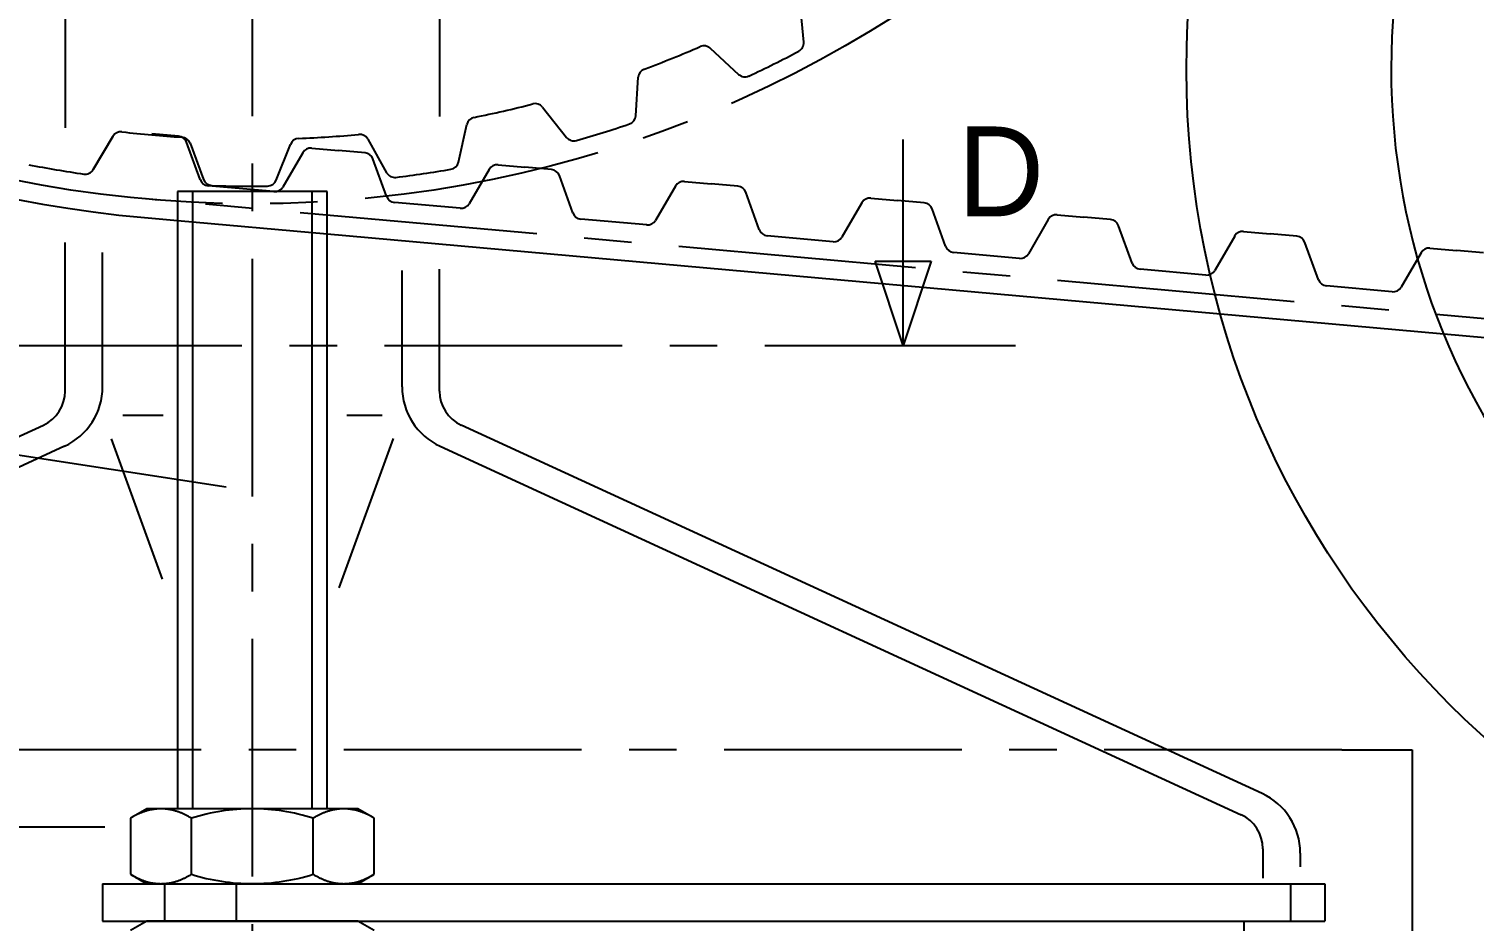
# Model space of a CAD drawing. Header units: millimetres. Extents: x 1 to 584, y 10 to 410.
# Drawn here: x 110.5 to 187.7, y 218.5 to 266.2 of the extents above; entities that cross this region are included whole.
import ezdxf

# ---------------------------------------------------------------- set-up
doc = ezdxf.new("R2010")
doc.units = ezdxf.units.MM
doc.linetypes.add('CENTERX2', pattern=[20.32, 12.7, -2.54, 2.54, -2.54])
for name, color, linetype in [('AXES', 179, 'Continuous'), ('PIECE38', 179, 'Continuous'), ('PIECE39', 179, 'Continuous'), ('PIECE40', 179, 'Continuous'), ('PIECE8', 179, 'Continuous'), ('PIECE_31_', 179, 'Continuous'), ('PIECE_6_', 179, 'Continuous'), ('PIECE_7_', 179, 'Continuous'), ('REP╚RES', 179, 'Continuous')]:
    doc.layers.add(name, color=color, linetype=linetype)
doc.styles.add('SLDTEXTSTYLE0', font='TXT')

msp = doc.modelspace()

# ---------------------------------------------------------------- linework, layer by layer
at = {"layer": 'AXES', "color": 7, "linetype": 'CENTERX2'}
for p, q in [((122.452, 396.141), (122.452, 194.976)), ((88.88, 249.266), (151.235, 249.266)), ((180.682, 227.649), (35.865, 227.649)), ((184.442, 222.457), (184.442, 211.226))]:
    msp.add_line(p, q, dxfattribs=at)
at = {"layer": 'AXES', "color": 7}
for p, q in [((157.235, 249.266), (157.235, 260.266)), ((157.235, 249.266), (155.735, 253.766)), ((155.735, 253.766), (158.735, 253.766)), ((158.735, 253.766), (157.235, 249.266)), ((151.235, 249.266), (163.235, 249.266)), ((180.682, 227.649), (184.442, 227.649)), ((184.442, 227.649), (184.442, 222.457))]:
    msp.add_line(p, q, dxfattribs=at)
at = {"layer": 'PIECE38', "color": 7}
for p, q in [((126.452, 257.501), (118.452, 257.501)), ((118.452, 257.501), (118.452, 224.501)), ((119.252, 257.501), (119.252, 224.501)), ((125.652, 224.501), (125.652, 257.501)), ((126.452, 224.501), (126.452, 257.501))]:
    msp.add_line(p, q, dxfattribs=at)
at = {"layer": 'PIECE39', "color": 7}
for p, q in [((114.448, 220.501), (114.448, 218.501)), ((114.448, 220.501), (117.767, 220.501)), ((117.767, 220.501), (117.767, 218.501)), ((117.767, 220.501), (121.593, 220.501)), ((121.593, 220.501), (121.593, 218.501)), ((121.593, 220.501), (177.933, 220.501)), ((177.933, 220.501), (177.933, 218.501)), ((177.933, 220.501), (179.767, 220.501)), ((179.767, 220.501), (179.767, 218.501)), ((114.448, 218.501), (117.767, 218.501)), ((117.767, 218.501), (121.593, 218.501)), ((121.593, 218.501), (177.933, 218.501)), ((175.452, 206.501), (175.452, 218.501)), ((177.933, 218.501), (179.767, 218.501))]:
    msp.add_line(p, q, dxfattribs=at)
at = {"layer": 'PIECE40', "color": 7}
for p, q in [((116.812, 224.501), (115.94, 223.998)), ((115.976, 224.02), (115.94, 223.998)), ((115.94, 223.998), (115.94, 221.005)), ((116.013, 224.042), (115.976, 224.02)), ((116.05, 224.063), (116.013, 224.042)), ((116.086, 224.084), (116.05, 224.063)), ((116.123, 224.104), (116.086, 224.084)), ((116.159, 224.124), (116.123, 224.104)), ((116.196, 224.144), (116.159, 224.124)), ((116.233, 224.162), (116.196, 224.144)), ((116.269, 224.181), (116.233, 224.162)), ((116.306, 224.199), (116.269, 224.181)), ((116.342, 224.216), (116.306, 224.199)), ((116.379, 224.233), (116.342, 224.216)), ((116.416, 224.249), (116.379, 224.233)), ((116.452, 224.265), (116.416, 224.249)), ((116.489, 224.28), (116.452, 224.265)), ((116.525, 224.295), (116.489, 224.28)), ((116.562, 224.309), (116.525, 224.295)), ((116.598, 224.323), (116.562, 224.309)), ((116.635, 224.336), (116.598, 224.323)), ((116.672, 224.349), (116.635, 224.336)), ((116.708, 224.361), (116.672, 224.349)), ((116.745, 224.373), (116.708, 224.361)), ((116.781, 224.384), (116.745, 224.373)), ((116.818, 224.394), (116.781, 224.384)), ((128.092, 224.501), (116.812, 224.501)), ((116.855, 224.405), (116.818, 224.394)), ((116.891, 224.414), (116.855, 224.405)), ((116.928, 224.423), (116.891, 224.414)), ((116.964, 224.432), (116.928, 224.423)), ((117.001, 224.44), (116.964, 224.432)), ((117.038, 224.448), (117.001, 224.44)), ((117.074, 224.455), (117.038, 224.448)), ((117.111, 224.462), (117.074, 224.455)), ((117.147, 224.468), (117.111, 224.462)), ((117.184, 224.473), (117.147, 224.468)), ((117.22, 224.478), (117.184, 224.473)), ((117.257, 224.483), (117.22, 224.478)), ((117.294, 224.487), (117.257, 224.483)), ((117.33, 224.491), (117.294, 224.487)), ((117.367, 224.494), (117.33, 224.491)), ((117.403, 224.496), (117.367, 224.494)), ((117.44, 224.498), (117.403, 224.496)), ((117.477, 224.5), (117.44, 224.498)), ((117.513, 224.501), (117.477, 224.5)), ((117.55, 224.501), (117.513, 224.501)), ((117.586, 224.501), (117.55, 224.501)), ((117.623, 224.501), (117.586, 224.501)), ((117.659, 224.5), (117.623, 224.501)), ((117.696, 224.498), (117.659, 224.5)), ((117.733, 224.496), (117.696, 224.498)), ((117.769, 224.494), (117.733, 224.496)), ((117.806, 224.491), (117.769, 224.494)), ((117.842, 224.487), (117.806, 224.491)), ((117.879, 224.483), (117.842, 224.487)), ((117.916, 224.478), (117.879, 224.483)), ((117.952, 224.473), (117.916, 224.478)), ((117.989, 224.468), (117.952, 224.473)), ((118.025, 224.462), (117.989, 224.468)), ((118.062, 224.455), (118.025, 224.462)), ((118.099, 224.448), (118.062, 224.455)), ((118.135, 224.44), (118.099, 224.448)), ((118.172, 224.432), (118.135, 224.44)), ((118.208, 224.423), (118.172, 224.432)), ((118.245, 224.414), (118.208, 224.423)), ((118.281, 224.405), (118.245, 224.414)), ((118.318, 224.394), (118.281, 224.405)), ((118.355, 224.384), (118.318, 224.394)), ((118.391, 224.373), (118.355, 224.384)), ((118.428, 224.361), (118.391, 224.373)), ((118.464, 224.349), (118.428, 224.361)), ((118.501, 224.336), (118.464, 224.349)), ((118.538, 224.323), (118.501, 224.336)), ((118.574, 224.309), (118.538, 224.323)), ((118.611, 224.295), (118.574, 224.309)), ((118.647, 224.28), (118.611, 224.295)), ((118.684, 224.265), (118.647, 224.28)), ((118.721, 224.249), (118.684, 224.265)), ((118.757, 224.233), (118.721, 224.249)), ((118.794, 224.216), (118.757, 224.233)), ((118.83, 224.199), (118.794, 224.216)), ((118.867, 224.181), (118.83, 224.199)), ((118.903, 224.162), (118.867, 224.181)), ((118.94, 224.144), (118.903, 224.162)), ((118.977, 224.124), (118.94, 224.144)), ((119.013, 224.104), (118.977, 224.124)), ((119.05, 224.084), (119.013, 224.104)), ((119.086, 224.063), (119.05, 224.084)), ((119.123, 224.042), (119.086, 224.063)), ((119.16, 224.02), (119.123, 224.042)), ((119.196, 223.998), (119.16, 224.02)), ((119.196, 221.005), (119.196, 223.998)), ((125.745, 224.02), (125.709, 223.998)), ((125.709, 221.005), (125.709, 223.998)), ((125.782, 224.042), (125.745, 224.02)), ((125.818, 224.063), (125.782, 224.042)), ((125.855, 224.084), (125.818, 224.063)), ((125.892, 224.104), (125.855, 224.084)), ((125.928, 224.124), (125.892, 224.104)), ((125.965, 224.144), (125.928, 224.124)), ((126.001, 224.162), (125.965, 224.144)), ((126.038, 224.181), (126.001, 224.162)), ((126.075, 224.199), (126.038, 224.181)), ((126.111, 224.216), (126.075, 224.199)), ((126.148, 224.233), (126.111, 224.216)), ((126.184, 224.249), (126.148, 224.233)), ((126.221, 224.265), (126.184, 224.249)), ((126.257, 224.28), (126.221, 224.265)), ((126.294, 224.295), (126.257, 224.28)), ((126.331, 224.309), (126.294, 224.295)), ((126.367, 224.323), (126.331, 224.309)), ((126.404, 224.336), (126.367, 224.323)), ((126.44, 224.349), (126.404, 224.336)), ((126.477, 224.361), (126.44, 224.349)), ((126.514, 224.373), (126.477, 224.361)), ((126.55, 224.384), (126.514, 224.373)), ((126.587, 224.394), (126.55, 224.384)), ((126.623, 224.405), (126.587, 224.394)), ((126.66, 224.414), (126.623, 224.405)), ((126.697, 224.423), (126.66, 224.414)), ((126.733, 224.432), (126.697, 224.423)), ((126.77, 224.44), (126.733, 224.432)), ((126.806, 224.448), (126.77, 224.44)), ((126.843, 224.455), (126.806, 224.448)), ((126.879, 224.462), (126.843, 224.455)), ((126.916, 224.468), (126.879, 224.462)), ((126.953, 224.473), (126.916, 224.468)), ((126.989, 224.478), (126.953, 224.473)), ((127.026, 224.483), (126.989, 224.478)), ((127.062, 224.487), (127.026, 224.483)), ((127.099, 224.491), (127.062, 224.487)), ((127.136, 224.494), (127.099, 224.491)), ((127.172, 224.496), (127.136, 224.494)), ((127.209, 224.498), (127.172, 224.496)), ((127.245, 224.5), (127.209, 224.498)), ((127.282, 224.501), (127.245, 224.5)), ((127.318, 224.501), (127.282, 224.501)), ((127.355, 224.501), (127.318, 224.501)), ((127.392, 224.501), (127.355, 224.501)), ((127.428, 224.5), (127.392, 224.501)), ((127.465, 224.498), (127.428, 224.5)), ((127.501, 224.496), (127.465, 224.498)), ((127.538, 224.494), (127.501, 224.496)), ((127.575, 224.491), (127.538, 224.494)), ((127.611, 224.487), (127.575, 224.491)), ((127.648, 224.483), (127.611, 224.487)), ((127.684, 224.478), (127.648, 224.483)), ((127.721, 224.473), (127.684, 224.478)), ((127.758, 224.468), (127.721, 224.473)), ((127.794, 224.462), (127.758, 224.468)), ((127.831, 224.455), (127.794, 224.462)), ((127.867, 224.448), (127.831, 224.455)), ((127.904, 224.44), (127.867, 224.448)), ((127.94, 224.432), (127.904, 224.44)), ((127.977, 224.423), (127.94, 224.432)), ((128.014, 224.414), (127.977, 224.423)), ((128.05, 224.405), (128.014, 224.414)), ((128.087, 224.394), (128.05, 224.405)), ((128.123, 224.384), (128.087, 224.394)), ((128.965, 223.998), (128.092, 224.501)), ((128.16, 224.373), (128.123, 224.384)), ((128.197, 224.361), (128.16, 224.373)), ((128.233, 224.349), (128.197, 224.361)), ((128.27, 224.336), (128.233, 224.349)), ((128.306, 224.323), (128.27, 224.336)), ((128.343, 224.309), (128.306, 224.323)), ((128.38, 224.295), (128.343, 224.309)), ((128.416, 224.28), (128.38, 224.295)), ((128.453, 224.265), (128.416, 224.28)), ((128.489, 224.249), (128.453, 224.265)), ((128.526, 224.233), (128.489, 224.249)), ((128.562, 224.216), (128.526, 224.233)), ((128.599, 224.199), (128.562, 224.216)), ((128.636, 224.181), (128.599, 224.199)), ((128.672, 224.162), (128.636, 224.181)), ((128.709, 224.144), (128.672, 224.162)), ((128.745, 224.124), (128.709, 224.144)), ((128.782, 224.104), (128.745, 224.124)), ((128.819, 224.084), (128.782, 224.104)), ((128.855, 224.063), (128.819, 224.084)), ((128.892, 224.042), (128.855, 224.063)), ((128.928, 224.02), (128.892, 224.042)), ((128.965, 223.998), (128.928, 224.02)), ((128.965, 221.005), (128.965, 223.998)), ((115.94, 221.005), (116.812, 220.501)), ((115.94, 221.005), (115.976, 220.983)), ((115.976, 220.983), (116.013, 220.961)), ((116.013, 220.961), (116.05, 220.94)), ((116.05, 220.94), (116.086, 220.919)), ((116.086, 220.919), (116.123, 220.898)), ((116.123, 220.898), (116.159, 220.878)), ((116.159, 220.878), (116.196, 220.859)), ((118.94, 220.859), (118.977, 220.878)), ((118.977, 220.878), (119.013, 220.898)), ((119.013, 220.898), (119.05, 220.919)), ((119.05, 220.919), (119.086, 220.94)), ((119.086, 220.94), (119.123, 220.961)), ((119.123, 220.961), (119.16, 220.983)), ((119.16, 220.983), (119.196, 221.005)), ((125.709, 221.005), (125.745, 220.983)), ((125.745, 220.983), (125.782, 220.961)), ((125.782, 220.961), (125.818, 220.94)), ((125.818, 220.94), (125.855, 220.919)), ((125.855, 220.919), (125.892, 220.898)), ((125.892, 220.898), (125.928, 220.878)), ((125.928, 220.878), (125.965, 220.859)), ((128.092, 220.501), (128.965, 221.005)), ((128.709, 220.859), (128.745, 220.878)), ((128.745, 220.878), (128.782, 220.898)), ((128.782, 220.898), (128.819, 220.919)), ((128.819, 220.919), (128.855, 220.94)), ((128.855, 220.94), (128.892, 220.961)), ((128.892, 220.961), (128.928, 220.983)), ((128.928, 220.983), (128.965, 221.005)), ((116.196, 220.859), (116.233, 220.84)), ((116.233, 220.84), (116.269, 220.822)), ((116.269, 220.822), (116.306, 220.804)), ((116.306, 220.804), (116.342, 220.787)), ((116.342, 220.787), (116.379, 220.77)), ((116.379, 220.77), (116.416, 220.754)), ((116.416, 220.754), (116.452, 220.738)), ((116.452, 220.738), (116.489, 220.723)), ((116.489, 220.723), (116.525, 220.708)), ((116.525, 220.708), (116.562, 220.694)), ((116.562, 220.694), (116.598, 220.68)), ((116.598, 220.68), (116.635, 220.667)), ((116.635, 220.667), (116.672, 220.654)), ((116.672, 220.654), (116.708, 220.642)), ((116.708, 220.642), (116.745, 220.63)), ((116.745, 220.63), (116.781, 220.619)), ((116.781, 220.619), (116.818, 220.608)), ((116.812, 220.501), (128.092, 220.501)), ((116.818, 220.608), (116.855, 220.598)), ((116.855, 220.598), (116.891, 220.588)), ((116.891, 220.588), (116.928, 220.579)), ((116.928, 220.579), (116.964, 220.571)), ((116.964, 220.571), (117.001, 220.563)), ((117.001, 220.563), (117.038, 220.555)), ((117.038, 220.555), (117.074, 220.548)), ((117.074, 220.548), (117.111, 220.541)), ((117.111, 220.541), (117.147, 220.535)), ((117.147, 220.535), (117.184, 220.529)), ((117.184, 220.529), (117.22, 220.524)), ((117.22, 220.524), (117.257, 220.52)), ((117.257, 220.52), (117.294, 220.516)), ((117.294, 220.516), (117.33, 220.512)), ((117.33, 220.512), (117.367, 220.509)), ((117.367, 220.509), (117.403, 220.507)), ((117.403, 220.507), (117.44, 220.505)), ((117.44, 220.505), (117.477, 220.503)), ((117.477, 220.503), (117.513, 220.502)), ((117.513, 220.502), (117.55, 220.501)), ((117.55, 220.501), (117.586, 220.501)), ((117.586, 220.501), (117.623, 220.502)), ((117.623, 220.502), (117.659, 220.503)), ((117.659, 220.503), (117.696, 220.505)), ((117.696, 220.505), (117.733, 220.507)), ((117.733, 220.507), (117.769, 220.509)), ((117.769, 220.509), (117.806, 220.512)), ((117.806, 220.512), (117.842, 220.516)), ((117.842, 220.516), (117.879, 220.52)), ((117.879, 220.52), (117.916, 220.524)), ((117.916, 220.524), (117.952, 220.529)), ((117.952, 220.529), (117.989, 220.535)), ((117.989, 220.535), (118.025, 220.541)), ((118.025, 220.541), (118.062, 220.548)), ((118.062, 220.548), (118.099, 220.555)), ((118.099, 220.555), (118.135, 220.563)), ((118.135, 220.563), (118.172, 220.571)), ((118.172, 220.571), (118.208, 220.579)), ((118.208, 220.579), (118.245, 220.588)), ((118.245, 220.588), (118.281, 220.598)), ((118.281, 220.598), (118.318, 220.608)), ((118.318, 220.608), (118.355, 220.619)), ((118.355, 220.619), (118.391, 220.63)), ((118.391, 220.63), (118.428, 220.642)), ((118.428, 220.642), (118.464, 220.654)), ((118.464, 220.654), (118.501, 220.667)), ((118.501, 220.667), (118.538, 220.68)), ((118.538, 220.68), (118.574, 220.694)), ((118.574, 220.694), (118.611, 220.708)), ((118.611, 220.708), (118.647, 220.723)), ((118.647, 220.723), (118.684, 220.738)), ((118.684, 220.738), (118.721, 220.754)), ((118.721, 220.754), (118.757, 220.77)), ((118.757, 220.77), (118.794, 220.787)), ((118.794, 220.787), (118.83, 220.804)), ((118.83, 220.804), (118.867, 220.822)), ((118.867, 220.822), (118.903, 220.84)), ((118.903, 220.84), (118.94, 220.859)), ((125.965, 220.859), (126.001, 220.84)), ((126.001, 220.84), (126.038, 220.822)), ((126.038, 220.822), (126.075, 220.804)), ((126.075, 220.804), (126.111, 220.787)), ((126.111, 220.787), (126.148, 220.77)), ((126.148, 220.77), (126.184, 220.754)), ((126.184, 220.754), (126.221, 220.738)), ((126.221, 220.738), (126.257, 220.723)), ((126.257, 220.723), (126.294, 220.708)), ((126.294, 220.708), (126.331, 220.694)), ((126.331, 220.694), (126.367, 220.68)), ((126.367, 220.68), (126.404, 220.667)), ((126.404, 220.667), (126.44, 220.654)), ((126.44, 220.654), (126.477, 220.642)), ((126.477, 220.642), (126.514, 220.63)), ((126.514, 220.63), (126.55, 220.619)), ((126.55, 220.619), (126.587, 220.608)), ((126.587, 220.608), (126.623, 220.598)), ((126.623, 220.598), (126.66, 220.588)), ((126.66, 220.588), (126.697, 220.579)), ((126.697, 220.579), (126.733, 220.571)), ((126.733, 220.571), (126.77, 220.563)), ((126.77, 220.563), (126.806, 220.555)), ((126.806, 220.555), (126.843, 220.548)), ((126.843, 220.548), (126.879, 220.541)), ((126.879, 220.541), (126.916, 220.535)), ((126.916, 220.535), (126.953, 220.529)), ((126.953, 220.529), (126.989, 220.524)), ((126.989, 220.524), (127.026, 220.52)), ((127.026, 220.52), (127.062, 220.516)), ((127.062, 220.516), (127.099, 220.512)), ((127.099, 220.512), (127.136, 220.509)), ((127.136, 220.509), (127.172, 220.507)), ((127.172, 220.507), (127.209, 220.505)), ((127.209, 220.505), (127.245, 220.503)), ((127.245, 220.503), (127.282, 220.502)), ((127.282, 220.502), (127.318, 220.501)), ((127.318, 220.501), (127.355, 220.501)), ((127.355, 220.501), (127.392, 220.502)), ((127.392, 220.502), (127.428, 220.503)), ((127.428, 220.503), (127.465, 220.505)), ((127.465, 220.505), (127.501, 220.507)), ((127.501, 220.507), (127.538, 220.509)), ((127.538, 220.509), (127.575, 220.512)), ((127.575, 220.512), (127.611, 220.516)), ((127.611, 220.516), (127.648, 220.52)), ((127.648, 220.52), (127.684, 220.524)), ((127.684, 220.524), (127.721, 220.529)), ((127.721, 220.529), (127.758, 220.535)), ((127.758, 220.535), (127.794, 220.541)), ((127.794, 220.541), (127.831, 220.548)), ((127.831, 220.548), (127.867, 220.555)), ((127.867, 220.555), (127.904, 220.563)), ((127.904, 220.563), (127.94, 220.571)), ((127.94, 220.571), (127.977, 220.579)), ((127.977, 220.579), (128.014, 220.588)), ((128.014, 220.588), (128.05, 220.598)), ((128.05, 220.598), (128.087, 220.608)), ((128.087, 220.608), (128.123, 220.619)), ((128.123, 220.619), (128.16, 220.63)), ((128.16, 220.63), (128.197, 220.642)), ((128.197, 220.642), (128.233, 220.654)), ((128.233, 220.654), (128.27, 220.667)), ((128.27, 220.667), (128.306, 220.68)), ((128.306, 220.68), (128.343, 220.694)), ((128.343, 220.694), (128.38, 220.708)), ((128.38, 220.708), (128.416, 220.723)), ((128.416, 220.723), (128.453, 220.738)), ((128.453, 220.738), (128.489, 220.754)), ((128.489, 220.754), (128.526, 220.77)), ((128.526, 220.77), (128.562, 220.787)), ((128.562, 220.787), (128.599, 220.804)), ((128.599, 220.804), (128.636, 220.822)), ((128.636, 220.822), (128.672, 220.84)), ((128.672, 220.84), (128.709, 220.859)), ((116.812, 218.501), (115.94, 217.998)), ((128.092, 218.501), (116.812, 218.501)), ((128.965, 217.998), (128.092, 218.501))]:
    msp.add_line(p, q, dxfattribs=at)
for centre, start, end in [((122.452, 213.725), 90, 107.58795), ((122.452, 213.725), 72.41205, 90), ((122.452, 231.278), 252.41205, 270), ((122.452, 231.278), 270, 287.58795)]:
    msp.add_arc(centre, 10.776, start, end, dxfattribs=at)
at = {"layer": 'PIECE8', "color": 7}
for p, q in [((112.452, 285.587), (112.452, 260.904)), ((132.452, 285.587), (132.452, 261.503)), ((112.452, 246.829), (112.452, 254.762)), ((114.452, 247.059), (114.452, 254.235)), ((132.452, 246.829), (132.452, 253.344)), ((130.452, 247.059), (130.452, 253.267)), ((68.489, 225.32), (111.288, 245.012)), ((115.538, 245.548), (117.682, 245.548)), ((127.494, 245.548), (129.391, 245.548)), ((176.415, 225.32), (133.616, 245.012)), ((114.913, 244.281), (117.641, 236.775)), ((127.098, 236.318), (129.994, 244.287)), ((112.415, 243.88), (69.616, 224.187)), ((132.489, 243.88), (175.288, 224.187)), ((71.797, 223.538), (114.576, 223.538)), ((176.452, 222.371), (176.452, 220.792)), ((176.452, 222.027), (176.452, 221.169)), ((178.452, 222.14), (178.452, 221.393))]:
    msp.add_line(p, q, dxfattribs=at)
msp.add_circle((220.313, 264.001), 47.94, dxfattribs=at)
for centre, radius, start, end in [((110.452, 246.829), 2, 294.70763, 0), ((110.952, 247.059), 3.5, 294.70763, 0), ((133.952, 247.059), 3.5, 180, 245.29237), ((134.452, 246.829), 2, 180, 245.29237), ((174.952, 222.14), 3.5, 0, 65.29237), ((174.452, 222.371), 2, 0, 65.29237)]:
    msp.add_arc(centre, radius, start, end, dxfattribs=at)
at = {"layer": 'PIECE_31_', "color": 7}
msp.add_arc((220.313, 264.001), 37, 105.68035, 74.31965, dxfattribs=at)
at = {"layer": 'PIECE_6_', "color": 7}
for p, q in [((118.515, 260.451), (117.089, 260.579)), ((119.662, 258.128), (118.941, 260.123)), ((125.147, 259.568), (124.082, 257.733)), ((125.624, 259.815), (127.05, 259.687)), ((128.475, 259.56), (127.05, 259.687)), ((129.623, 257.237), (128.901, 259.232)), ((135.584, 258.924), (137.01, 258.796)), ((138.436, 258.668), (137.01, 258.796)), ((135.107, 258.677), (134.043, 256.841)), ((139.583, 256.346), (138.861, 258.341)), ((145.544, 258.032), (146.97, 257.905)), ((123.605, 257.486), (120.088, 257.801)), ((145.067, 257.785), (144.003, 255.95)), ((148.396, 257.777), (146.97, 257.905)), ((149.543, 255.454), (148.821, 257.449)), ((133.566, 256.594), (130.048, 256.909)), ((155.027, 256.894), (153.963, 255.059)), ((155.504, 257.141), (156.93, 257.013)), ((158.356, 256.886), (156.93, 257.013)), ((159.503, 254.563), (158.782, 256.558)), ((116.688, 256.097), (118.452, 255.939)), ((118.452, 255.939), (126.452, 255.223)), ((143.526, 255.703), (140.008, 256.018)), ((164.988, 256.002), (163.923, 254.167)), ((165.465, 256.249), (166.89, 256.122)), ((168.316, 255.994), (166.89, 256.122)), ((169.463, 253.671), (168.742, 255.666)), ((126.452, 255.223), (212.459, 247.526)), ((153.486, 254.811), (149.969, 255.126)), ((174.948, 255.111), (173.883, 253.276)), ((175.425, 255.358), (176.851, 255.23)), ((178.276, 255.103), (176.851, 255.23)), ((163.446, 253.92), (159.929, 254.235)), ((179.424, 252.78), (178.702, 254.775)), ((184.908, 254.219), (183.844, 252.384)), ((185.385, 254.467), (186.811, 254.339)), ((188.237, 254.211), (186.811, 254.339)), ((173.406, 253.029), (169.889, 253.343)), ((183.366, 252.137), (179.849, 252.452))]:
    msp.add_line(p, q, dxfattribs=at)
at = {"layer": 'PIECE_6_', "color": 7, "linetype": 'CENTERX2'}
msp.add_line((218.611, 247.979), (116.777, 257.093), dxfattribs=at)
at = {"layer": 'PIECE_6_', "color": 7}
for centre, radius, start, end in [((122.452, 320.501), 64.662, 37.78388, 264.88575), ((118.471, 259.953), 0.5, 19.88575, 84.88575), ((125.579, 259.317), 0.5, 84.88575, 149.88575), ((128.431, 259.062), 0.5, 19.88575, 84.88575), ((135.539, 258.426), 0.5, 84.88575, 149.88575), ((120.133, 258.299), 0.5, 199.88575, 264.88575), ((138.391, 258.17), 0.5, 19.88575, 84.88575), ((145.5, 257.534), 0.5, 84.88575, 149.88575), ((123.65, 257.984), 0.5, 264.88575, 329.88575), ((130.093, 257.407), 0.5, 199.88575, 264.88575), ((148.351, 257.279), 0.5, 19.88575, 84.88575), ((133.61, 257.092), 0.5, 264.88575, 329.88575), ((155.46, 256.643), 0.5, 84.88575, 149.88575), ((158.311, 256.388), 0.5, 19.88575, 84.88575), ((140.053, 256.516), 0.5, 199.88575, 264.88575), ((143.57, 256.201), 0.5, 264.88575, 329.88575), ((165.42, 255.751), 0.5, 84.88575, 149.88575), ((168.272, 255.496), 0.5, 19.88575, 84.88575), ((150.013, 255.624), 0.5, 199.88575, 264.88575), ((153.53, 255.309), 0.5, 264.88575, 329.88575), ((175.38, 254.86), 0.5, 84.88575, 149.88575), ((178.232, 254.605), 0.5, 19.88575, 84.88575), ((159.973, 254.733), 0.5, 199.88575, 264.88575), ((163.491, 254.418), 0.5, 264.88575, 329.88575), ((185.34, 253.969), 0.5, 84.88575, 149.88575), ((169.934, 253.841), 0.5, 199.88575, 264.88575), ((173.451, 253.527), 0.5, 264.88575, 329.88575), ((179.894, 252.95), 0.5, 199.88575, 264.88575), ((179.894, 252.95), 0.5, 199.88575, 264.88575), ((183.411, 252.635), 0.5, 264.88575, 329.88575), ((183.411, 252.635), 0.5, 264.88575, 329.88575)]:
    msp.add_arc(centre, radius, start, end, dxfattribs=at)
at = {"layer": 'PIECE_7_', "color": 7}
for p, q in [((151.918, 265.477), (151.726, 267.528)), ((146.921, 265.145), (148.438, 263.751)), ((142.947, 261.545), (143.078, 263.601)), ((137.96, 261.999), (139.24, 260.384)), ((133.472, 259.065), (133.923, 261.075)), ((114.998, 260.439), (113.948, 258.666)), ((113.948, 258.666), (114.998, 260.439)), ((128.617, 260.293), (129.629, 258.498)), ((119.123, 260.07), (119.842, 258.139)), ((123.726, 258.097), (124.486, 260.012))]:
    msp.add_line(p, q, dxfattribs=at)
at = {"layer": 'PIECE_7_', "color": 7, "linetype": 'CENTERX2'}
msp.add_circle((122.452, 320.501), 63.662, dxfattribs=at)
at = {"layer": 'PIECE_7_', "color": 7}
for centre, radius, start, end in [((122.452, 320.501), 60.225, 291.88575, 293.41386), ((146.583, 264.777), 0.5, 47.42077, 113.41386), ((122.452, 320.501), 62.725, 295.02708, 297.74443), ((151.42, 265.43), 0.5, 297.74443, 5.35074), ((122.452, 320.501), 60.225, 290.35764, 291.88575), ((143.577, 263.569), 0.5, 110.35764, 176.35074), ((148.776, 264.119), 0.5, 227.42077, 295.02708), ((122.452, 320.501), 60.225, 282.88575, 284.41386), ((137.568, 261.688), 0.5, 38.42077, 104.41386), ((134.411, 260.966), 0.5, 101.35764, 167.35074), ((122.452, 320.501), 60.225, 281.35764, 282.88575), ((122.452, 320.501), 62.725, 286.02708, 288.74443), ((142.448, 261.577), 0.5, 288.74443, 356.35074), ((115.428, 260.184), 0.5, 83.35764, 149.35074), ((115.428, 260.184), 0.5, 83.35764, 149.35074), ((122.452, 320.501), 60.225, 263.35764, 264.88575), ((122.452, 320.501), 60.225, 263.35764, 264.88575), ((122.452, 320.501), 60.225, 264.88575, 266.41386), ((118.654, 259.895), 0.5, 20.42077, 86.41386), ((124.95, 259.828), 0.5, 92.35764, 158.35074), ((122.452, 320.501), 60.225, 272.35764, 273.88575), ((122.452, 320.501), 60.225, 273.88575, 275.41386), ((128.182, 260.047), 0.5, 29.42077, 95.41386), ((139.632, 260.695), 0.5, 218.42077, 286.02708), ((122.452, 320.501), 62.725, 259.02708, 261.74443), ((132.984, 259.174), 0.5, 279.74443, 347.35074), ((113.518, 258.921), 0.5, 261.74443, 329.35074), ((113.518, 258.921), 0.5, 261.74443, 329.35074), ((120.31, 258.313), 0.5, 200.42077, 268.02708), ((123.261, 258.282), 0.5, 270.74443, 338.35074), ((130.065, 258.744), 0.5, 209.42077, 277.02708), ((122.452, 320.501), 62.725, 277.02708, 279.74443), ((122.452, 320.501), 62.725, 268.02708, 270.74443)]:
    msp.add_arc(centre, radius, start, end, dxfattribs=at)
at = {"layer": 'REP╚RES', "color": 7}
msp.add_line((121.054, 241.695), (31.5, 255.422), dxfattribs=at)

# ---------------------------------------------------------------- texts
at = {"layer": 'AXES', "color": 7, "insert": (160.136, 260.97), "char_height": 4.8, "attachment_point": 1, "style": 'SLDTEXTSTYLE0'}
msp.add_mtext('D', dxfattribs=at)

doc.saveas('drawing.dxf')
